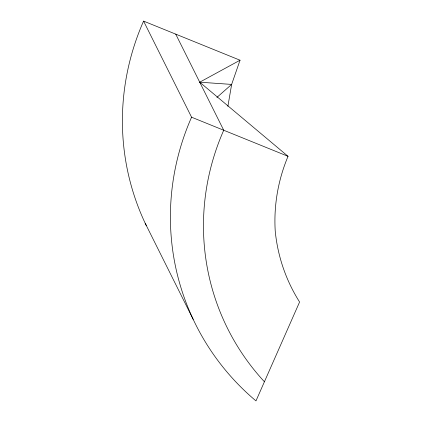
<?xml version="1.0" encoding="UTF-8"?>
<svg xmlns="http://www.w3.org/2000/svg" width="422" height="422" viewBox="0 0 422 422"><rect width="100%" height="100%" fill="white"/><g stroke="black" fill="none" stroke-linecap="round" stroke-linejoin="round"><path stroke-width="0.63" d="M227.885 106.323L231.641 84.416L240.039 60.214L143.575 21.1A253.938 246.3 -26.5 0 0 146.323 225.628M240.039 60.214L199.727 82.19L288.036 156.319C278.124 179.925 273.662 205.467 275.223 231.029C277.687 256.275 286.01 280.588 299.588 302.015L255.975 400.9A253.938 246.3 -26.5 0 1 191.572 117.205L143.575 21.1M216.892 97.44L231.641 84.416L199.727 82.19L200.555 83.213M191.572 117.205L288.036 156.319M175.726 34.14L223.723 130.245A243.014 235.703 -26.5 0 0 264.415 381.762M145.205 223.275L193.202 319.385"/></g></svg>
